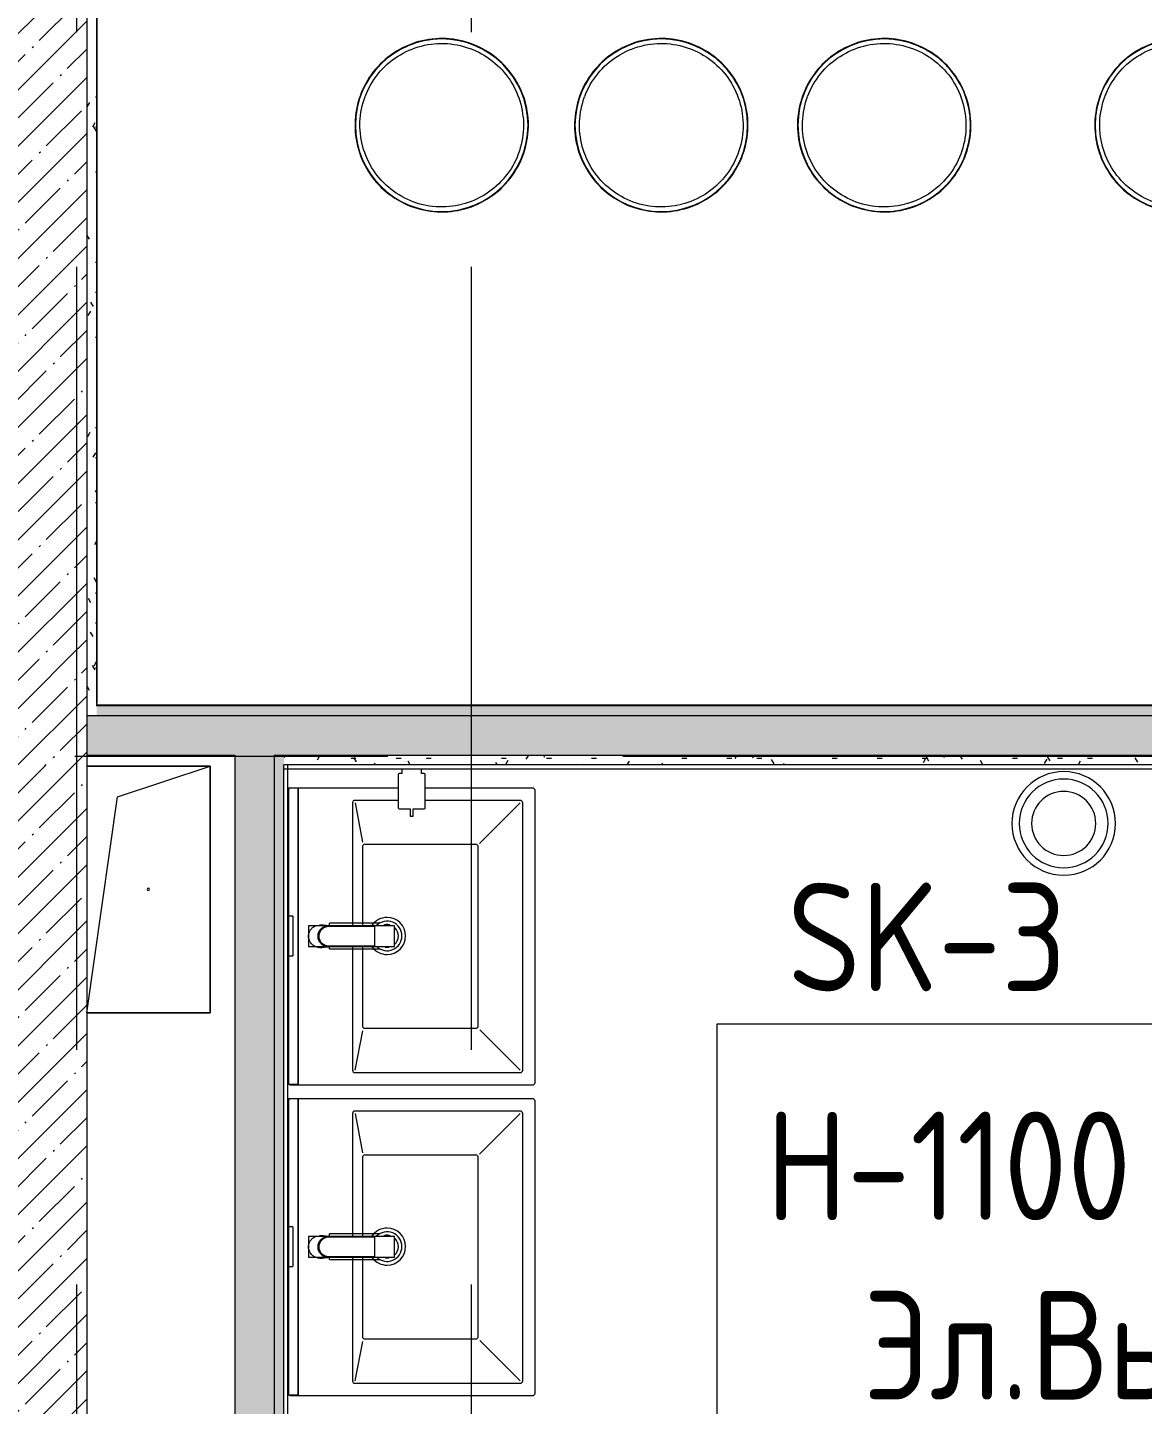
# Model space of a CAD drawing. Header units: millimetres. Extents: x 35881 to 234190, y -8553 to 29063.
# Drawn here: x 42260 to 44521, y 13686 to 16478 of the extents above; entities that cross this region are included whole.
import ezdxf

# ---------------------------------------------------------------- set-up
doc = ezdxf.new("R2010")
doc.units = ezdxf.units.MM
doc.linetypes.add('Осевая', pattern=[3175, 635, -476.25, 1587.5, -476.25])
for name, color, linetype, lineweight in [('0-1', 7, 'Continuous', 9), ('A-GENM', 7, 'Continuous', 9), ('A-WALL', 7, 'Continuous', 9), ('E-ELEC-FIXT-IDEN', 7, 'Continuous', 9), ('I-WALL', 7, 'Continuous', 9), ('P-SANR-FIXT', 7, 'Continuous', 9), ('Оси-2', 7, 'Осевая', 9)]:
    doc.layers.add(name, color=color, linetype=linetype, lineweight=lineweight)
for name, color, linetype, lineweight, true_color in [('A-WALL-1', 7, 'Continuous', 9, 0x3c3c3c), ('A-WALL-FNSH-1', 7, 'Continuous', 9, 0x3c3c3c), ('I-FURN-1', 7, 'Continuous', 9, 0xf0f0f0)]:
    doc.layers.add(name, color=color, linetype=linetype, lineweight=lineweight, true_color=true_color)
doc.styles.add('GOST Common', font='GOST_Common.ttf', dxfattribs={"width": 0.9, "height": 220})
pattern_1 = [(45, (0, 0), (-57.02463, 57.02463), []), (45, (57.025, 0), (-57.02463, 57.02463), [100.806, -20.161, 3.353, -16.808])]
pattern_2 = [(135, (0, 0), (-75.43415, -75.43415), [106.68, -17.78, 3.556, -17.78]), (135, (0, 75.39), (-75.43415, -75.43415), []), (50, (0, 0), (127.52922, -11.15758), [13.335, -146.685]), (355, (0, 0), (-24.66966, 133.74002), [10.668, -117.348]), (100.451, (10.63, -0.93), (102.85973, 122.58178), [11.333, -124.663]), (46.184, (0, 35.56), (189.75516, -29.43036), [20.002, -220.027]), (96.636, (15.81, 33.1), (166.1822, 173.1996), [17, -186.995]), (351.184, (0, 35.56), (166.1839, 173.1976), [16.002, -176.022]), (21, (17.78, 26.67), (106.13027, -71.58603), [13.335, -146.685]), (326, (17.78, 26.67), (43.26188, 128.93175), [10.668, -117.348]), (71.451, (26.62, 20.7), (149.39198, 57.34505), [11.333, -124.663]), (37.5, (0, 0), (2.16223, 59.188357), [3.353, -112.573, 3.353, -115.773, -117.792]), (37.5, (0, 0), (2.16223, 59.188357), [-235.052, 3.353, -114.44]), (7.5, (0, 0), (46.77386, 70.12615), [3.353, -64.567, 3.353, -109.906, -44.894]), (7.5, (0, 0), (46.77386, 70.12615), [-181.178, 3.353, -41.542]), (327.5, (-39.65, 0), (94.91367, -4.010093), [3.353, -41.097, 3.353, -135.331, -184.023]), (327.5, (-39.65, 0), (94.91367, -4.010093), [-183.134, 3.353, -180.67]), (317.5, (-57.43, 0), (103.69057, 17.79882), [3.353, -54.432, 3.353, -88.748, -130.683]), (317.5, (-57.43, 0), (103.69057, 17.79882), [-149.885, 3.353, -127.33])]
pattern_3 = [(0, (0, 0), (121.92, 30.48), [10.058, -81.382, 10.058, -81.382, -487.68]), (0, (0, 0), (121.92, 30.48), [-182.88, 10.058, -172.822, 10.058, -81.382, -213.36]), (0, (0, 0), (121.92, 30.48), [-457.2, 10.058, -50.902, 10.058, -142.342]), (120, (45.72, 15.24), (-87.356454, 90.345817), [10.058, -81.382, 10.058, -81.382, -487.68]), (120, (45.72, 15.24), (-87.356454, 90.345817), [-182.88, 10.058, -172.822, 10.058, -81.382, -213.36]), (120, (45.72, 15.24), (-87.356454, 90.345817), [-457.2, 10.058, -50.902, 10.058, -142.342]), (240, (60.96, 76.2), (-34.563546, -120.825817), [10.058, -81.382, 10.058, -81.382, -487.68]), (240, (60.96, 76.2), (-34.563546, -120.825817), [-182.88, 10.058, -172.822, 10.058, -81.382, -213.36]), (240, (60.96, 76.2), (-34.563546, -120.825817), [-457.2, 10.058, -50.902, 10.058, -142.342])]

# ---------------------------------------------------------------- blocks, each defined once
blk = doc.blocks.new('GM_Отверстие прямоугольное _в плите_ - Отверстие-V54-План размещения напольных электротехнических лючков и розеток 1 этажа в осях 12-23')
at = {"layer": 'A-GENM'}
for p, q in [((-125, 250), (125, 250)), ((125, 250), (-125, 250)), ((-62.5, 187.5), (125, 250)), ((125, 250), (125, -250)), ((125, -250), (125, 250)), ((-125, -250), (-62.5, 187.5)), ((125, -250), (-125, -250)), ((-125, -250), (125, -250))]:
    blk.add_line(p, q, dxfattribs=at)
for start, end in [(360, 180), (180, 360)]:
    blk.add_arc((0, 0), 2.5, start, end, dxfattribs=at)
blk = doc.blocks.new('Stool _3_ - Aluminium Stool-25469124-План размещения напольных электротехнических лючков и розеток 1 этажа в осях 12-23')
at = {"layer": 'I-FURN-1'}
blk.add_line((41.1, -160.6), (34.7, -162.1), dxfattribs=at)
at = {"layer": 'I-FURN-1', "flags": 128}
for points in [[(175.8, 0), (175.7, 7), (175.2, 14), (174.5, 21), (173.6, 28), (172.3, 34.9), (170.8, 41.8), (169, 48.6), (166.9, 55.3), (164.5, 61.9), (161.9, 68.5), (159.1, 74.9), (155.9, 81.2), (152.6, 87.4), (148.9, 93.4), (145.1, 99.3), (141, 105), (136.7, 110.5), (132.2, 115.9), (127.4, 121.1), (122.5, 126.1), (117.3, 130.9), (112, 135.5), (106.5, 139.9), (100.8, 144), (95, 147.9), (89, 151.6), (82.9, 155), (76.6, 158.2), (70.2, 161.2), (63.7, 163.9), (57.1, 166.3), (50.4, 168.4), (43.6, 170.3), (36.8, 171.9), (29.9, 173.2), (22.9, 174.3), (15.9, 175.1), (8.9, 175.6), (1.9, 175.8), (-5.1, 175.7), (-12.2, 175.4), (-19.2, 174.8), (-26.1, 173.8), (-33.1, 172.7), (-39.9, 171.2), (-46.8, 169.5), (-53.5, 167.5), (-60.1, 165.2), (-66.7, 162.6), (-73.2, 159.9), (-79.5, 156.8), (-85.7, 153.5), (-91.8, 149.9), (-97.7, 146.2), (-103.5, 142.1), (-109.1, 137.9), (-114.5, 133.4), (-119.7, 128.7), (-124.8, 123.8), (-129.6, 118.7), (-134.3, 113.5), (-138.7, 108), (-142.9, 102.4), (-146.9, 96.6), (-150.6, 90.6), (-154.1, 84.5), (-157.4, 78.3), (-160.4, 71.9), (-163.2, 65.5), (-165.6, 58.9), (-167.9, 52.2), (-169.8, 45.5), (-171.5, 38.6), (-172.9, 31.7), (-174, 24.8), (-174.9, 17.8), (-175.5, 10.8), (-175.8, 3.8), (-175.8, 0)], [(-155.2, 58.4), (-152.7, 64.6), (-150, 70.6), (-147.1, 76.6), (-143.9, 82.4), (-140.5, 88.1), (-136.8, 93.6), (-133, 99), (-128.9, 104.3), (-124.6, 109.3), (-120.2, 114.2), (-115.5, 118.9), (-110.7, 123.5), (-105.6, 127.8), (-100.4, 131.9), (-95.1, 135.8), (-89.6, 139.5), (-83.9, 143)], [(-83.9, 143), (-78.1, 146.2), (-72.2, 149.2), (-66.2, 152), (-60.1, 154.5), (-53.9, 156.8), (-47.5, 158.8), (-41.1, 160.6), (-34.7, 162.1), (-28.2, 163.4), (-21.6, 164.4), (-15.3, 165.1)], [(-15, 165.1), (-8.4, 165.6), (-1.8, 165.8), (4.8, 165.7), (11.5, 165.4), (18.1, 164.8), (24.6, 164), (31.2, 162.8), (37.7, 161.5), (44.1, 159.8), (50.5, 157.9), (56.7, 155.8)], [(57.5, 155.5), (62.9, 153.4), (69, 150.8), (75, 147.9), (80.8, 144.8), (86.5, 141.4), (92.1, 137.8), (97.6, 134)], [(97.6, 134), (102.9, 130), (108, 125.8), (112.9, 121.4), (117.7, 116.8), (122.3, 112), (126.6, 107), (130.8, 101.9), (134.8, 96.5), (138.5, 91.1), (142.1, 85.5), (145.4, 79.7), (148.4, 73.8), (151.3, 67.8), (153.9, 61.7), (156.2, 55.5), (158.3, 49.2), (160.2, 42.9), (161.7, 36.4), (163.1, 29.9), (164.1, 23.4), (164.8, 17.6)], [(-165.8, 0), (-165.7, 6.6), (-165.3, 13.2), (-164.6, 19.8), (-163.7, 26.4), (-162.5, 32.9), (-161, 39.4), (-159.3, 45.8), (-157.4, 52.2), (-155.5, 57.4)], [(-175.8, 0), (-175.7, -7), (-175.2, -14), (-174.5, -21), (-173.6, -28), (-172.3, -34.9), (-170.8, -41.8), (-169, -48.6), (-166.9, -55.3), (-164.5, -61.9), (-161.9, -68.5), (-159.1, -74.9), (-155.9, -81.2), (-152.6, -87.4), (-148.9, -93.4), (-145.1, -99.3), (-141, -105), (-136.7, -110.5), (-132.2, -115.9), (-127.4, -121.1), (-122.5, -126.1), (-117.3, -130.9), (-112, -135.5), (-106.5, -139.9), (-100.8, -144), (-95, -147.9), (-89, -151.6), (-82.9, -155), (-76.6, -158.2), (-70.2, -161.2), (-63.7, -163.9), (-57.1, -166.3), (-50.4, -168.4), (-43.6, -170.3), (-36.8, -171.9), (-29.9, -173.2), (-22.9, -174.3), (-15.9, -175.1), (-8.9, -175.6), (-1.9, -175.8), (5.1, -175.7), (12.2, -175.4), (19.2, -174.8), (26.1, -173.8), (33.1, -172.7), (39.9, -171.2), (46.8, -169.5), (53.5, -167.5), (60.1, -165.2), (66.7, -162.6), (73.2, -159.9), (79.5, -156.8), (85.7, -153.5), (91.8, -149.9), (97.7, -146.2), (103.5, -142.1), (109.1, -137.9), (114.5, -133.4), (119.7, -128.7), (124.8, -123.8), (129.6, -118.7), (134.3, -113.5), (138.7, -108), (142.9, -102.4), (146.9, -96.6), (150.6, -90.6), (154.1, -84.5), (157.4, -78.3), (160.4, -71.9), (163.2, -65.5), (165.6, -58.9), (167.9, -52.2), (169.8, -45.5), (171.5, -38.6), (172.9, -31.7), (174, -24.8), (174.9, -17.8), (175.5, -10.8), (175.8, -3.8), (175.8, 0)], [(-163.1, -29.9), (-164.1, -23.4), (-164.9, -16.8), (-165.5, -10.2), (-165.8, -3.6), (-165.8, 0)], [(165.8, 0), (165.7, -6.6), (165.3, -13.2), (164.6, -19.8), (163.7, -26.4), (162.5, -32.9), (161, -39.4), (159.3, -45.8), (157.4, -52.2), (155.2, -58.4), (152.7, -64.6), (150, -70.6), (147.1, -76.6), (143.9, -82.4), (140.5, -88.1), (136.8, -93.6), (133, -99), (128.9, -104.3), (124.6, -109.3), (120.2, -114.2), (115.5, -118.9), (110.7, -123.5), (105.6, -127.8), (100.4, -131.9), (95.1, -135.8), (89.6, -139.5), (83.9, -143), (78.1, -146.2), (72.2, -149.2), (66.2, -152), (60.1, -154.5)], [(164.9, 16.8), (165.5, 10.2), (165.8, 3.6), (165.8, 0)], [(33.7, -162.3), (28.2, -163.4), (21.6, -164.4), (15, -165.1), (8.4, -165.6), (1.8, -165.8), (-4.8, -165.7), (-11.5, -165.4), (-18.1, -164.8), (-24.6, -164), (-31.2, -162.8), (-37.7, -161.5), (-44.1, -159.8), (-50.5, -157.9), (-56.7, -155.8), (-62.9, -153.4), (-69, -150.8), (-75, -147.9), (-80.8, -144.8), (-86.5, -141.4), (-92.1, -137.8), (-97.6, -134), (-102.9, -130), (-108, -125.8), (-112.9, -121.4), (-117.7, -116.8), (-122.3, -112), (-126.6, -107), (-130.8, -101.9), (-134.8, -96.5), (-138.5, -91.1), (-142.1, -85.5), (-145.4, -79.7), (-148.4, -73.8), (-151.3, -67.8), (-153.9, -61.7), (-156.2, -55.5), (-158.3, -49.2), (-160.2, -42.9), (-161.7, -36.4), (-162.9, -30.6)], [(59.6, -154.7), (53.9, -156.8), (47.5, -158.8), (41.7, -160.4)]]:
    blk.add_lwpolyline(points, dxfattribs=at)
at = {"layer": 'I-FURN-1'}
for start, end in [(0, 180), (360, 180), (180, 0), (180, 360)]:
    blk.add_arc((0, 0), 175, start, end, dxfattribs=at)
blk = doc.blocks.new('зеркало круглое600д - 1_22д зеркало круглое d600-V194-План размещения напольных электротехнических лючков и розеток 1 этажа в осях 12-23')
at = {"layer": 'I-FURN-1'}
for p, q in [((-300, 0), (300, 0)), ((300, 0), (-300, 0)), ((-300, 0), (-300, -20)), ((-300, -20), (300, -20)), ((300, -20), (-300, -20)), ((300, -20), (300, 0))]:
    blk.add_line(p, q, dxfattribs=at)
blk = doc.blocks.new('мусорная корзина - Round_ Metal-30590745-План размещения напольных электротехнических лючков и розеток 1 этажа в осях 12-23')
at = {"layer": 'P-SANR-FIXT'}
for radius, start, end in [(105, 0, 180), (90, 360, 180), (65, 0, 180), (105, 180, 360), (90, 180, 360), (65, 180, 360)]:
    blk.add_arc((0, 0), radius, start, end, dxfattribs=at)
blk = doc.blocks.new('сифон - Для раковины-V202-План размещения напольных электротехнических лючков и розеток 1 этажа в осях 12-23')
at = {"layer": 'P-SANR-FIXT'}
for p, q in [((200, 40), (191.1, 40)), ((191.1, 0.6), (191.1, 40)), ((200, 40), (200, 0.6)), ((116.7, 26), (15, 26)), ((116.7, 26), (116.7, 22.5)), ((15, -26), (116.7, -26)), ((116.7, -20.6), (116.7, -26)), ((191.1, -40), (191.1, 0)), ((200, 0), (200, -40)), ((191.1, -40), (200, -40))]:
    blk.add_line(p, q, dxfattribs=at)
for start, end in [(46.114, 180), (180, 315)]:
    blk.add_arc((0, 0), 30, start, end, dxfattribs=at)
blk = doc.blocks.new('раковина - 400 x 500mm-30615599-План размещения напольных электротехнических лючков и розеток 1 этажа в осях 12-23')
at = {"layer": 'P-SANR-FIXT'}
for p, q in [((347.5, 0), (-244.5, 0)), ((-249.5, -5), (-249.5, -495)), ((352.5, -495), (352.5, -5)), ((-224.5, -135), (-224.5, -470)), ((31, -130), (-219.5, -130)), ((-219.5, -135), (-139.5, -151)), ((322.5, -130), (73, -130)), ((322.5, -135), (242.8, -150.5)), ((327.5, -470), (327.5, -135)), ((-134.5, -155), (-134.5, -380)), ((-126, -150), (-129.5, -150)), ((31, -150), (-126, -150)), ((233.5, -150), (73, -150)), ((238.5, -155), (238.5, -380)), ((-219.5, -470), (-137.6, -388.1)), ((-129.5, -385), (233.5, -385)), ((322.5, -470), (240.2, -387.7)), ((-244.5, -500), (347.5, -500)), ((-219.5, -475), (322.5, -475))]:
    blk.add_line(p, q, dxfattribs=at)
for centre, radius, start, end in [((-244.5, -5), 5, 90, 129.444), ((347.5, -5), 5, 45, 90), ((-244.5, -5), 5, 135, 180), ((347.5, -5), 5, 13.7658, 34.2299), ((-219.5, -135), 5, 90, 180), ((322.5, -135), 5, 0, 90), ((-129.5, -155), 5, 90, 180), ((233.5, -155), 5, 0, 90), ((52.6, -199.9), 37.5, 127.0599, 180), ((52.6, -199.9), 37.5, 360, 54.9172), ((52.6, -199.9), 23, 360, 16.8018), ((52.6, -199.9), 37.5, 180, 360), ((52.6, -199.9), 23, 170.0836, 180), ((52.6, -199.9), 23, 180, 189.9157), ((52.6, -199.9), 23, 221.6435, 315), ((52.6, -199.9), 23, 343.1958, 360), ((-129.5, -380), 5, 180, 270), ((233.5, -380), 5, 270, 360), ((-219.5, -470), 5, 180, 270), ((322.5, -470), 5, 270, 0), ((-244.5, -495), 5, 180, 270), ((347.5, -495), 5, 270, 0)]:
    blk.add_arc(centre, radius, start, end, dxfattribs=at)
blk = doc.blocks.new('смеситель для раковины - Default-V199-План размещения напольных электротехнических лючков и розеток 1 этажа в осях 12-23')
at = {"layer": '0-1'}
for p, q in [((21, 151.6), (-21, 151.6)), ((20.3, 111.8), (-20.3, 111.8)), ((-22.8, 2.9), (-21.7, 15.4)), ((-20.7, 17.2), (-20.7, 16.7)), ((-20.3, 19.4), (-20.3, 15.8)), ((20.3, 15.8), (20.3, 19.4)), ((20.8, 16.7), (20.8, 17.2))]:
    blk.add_line(p, q, dxfattribs=at)
at = {"layer": '0-1', "flags": 128}
for points in [[(-21, 151.3), (-21, 147.9), (-21, 145.7), (-21, 145.2), (-21, 144.9), (-21, 144.8), (-21, 144.7), (-21, 144.7)], [(21, 89.1), (21, 88.6), (21, 88.3), (21, 88.3)], [(21.7, 15.4), (22.3, 8.3), (22.8, 2.9)]]:
    blk.add_lwpolyline(points, dxfattribs=at)
at = {"layer": 'P-SANR-FIXT'}
for p, q in [((21, 151.6), (-21, 151.6)), ((-21, 151.6), (-21, -23)), ((21, -23), (21, 151.6)), ((-20.3, 111.8), (-20.3, 111.8)), ((-20.3, 111.8), (-20.3, 109.7)), ((20.3, 109.7), (20.3, 111.8)), ((20.3, 111.8), (20.3, 111.8)), ((-21, -23), (21, -23))]:
    blk.add_line(p, q, dxfattribs=at)
at = {"layer": 'P-SANR-FIXT', "flags": 128}
for points in [[(-21, 144), (-21, 91), (-21, 37.9)], [(21, 37.9), (21, 91), (21, 144)], [(-20.3, 19.4), (-20.3, 60.2), (-20.3, 109.7)], [(20.3, 109.7), (20.3, 60.2), (20.3, 19.4)], [(21, 17.1), (21, 22.3), (21, 27.5), (21, 32.7), (21, 37.9)], [(-20.3, 15.8), (-20.3, 17.1), (-20.3, 18.4)], [(20.3, 18.4), (20.3, 17.1), (20.3, 15.8)], [(21, 15.1), (21, 15.6), (21, 16.1), (21, 16.6), (21, 17.1)], [(22.9, -1.8), (22.4, 2.9), (22, 7.6), (21.5, 12.3), (21.1, 17.1)], [(21.1, 17.1), (21.5, 12.3), (22, 7.6), (22.4, 2.9), (22.9, -1.8)]]:
    blk.add_lwpolyline(points, dxfattribs=at)
at = {"layer": 'P-SANR-FIXT'}
for centre, major_axis, ratio, start_param, end_param in [((-9809.3, 72.1), (-9788.3, 0.5), 0.986286, 3.135948, 3.138103), ((0, 17.2), (20.8, 0), 0.98634, 3.060685, 3.141593), ((0, 17.2), (20.8, 0), 0.98634, 3.141593, 3.395551), ((0, 17.2), (20.8, 0), 0.98634, 3.707105, 3.769911), ((0, 17.2), (20.8, 0), 0.98634, 5.654867, 5.717635), ((0, 17.2), (-20.8, 0), 0.98634, 2.887544, 3.141593), ((0, 17.2), (20.8, 0), 0.98634, 0, 0.080911), ((0, 17.2), (20.8, 0), 0.98634, 4.154533, 5.270098)]:
    blk.add_ellipse(centre, major_axis=major_axis, ratio=ratio, start_param=start_param, end_param=end_param, dxfattribs=at)
for points, knots in [([(-21, 151.6), (-21, 151.7), (-21, 151.5), (-21, 150.5), (-21, 148.7), (-21, 146.9), (-21, 145.2), (-21, 144.4), (-21, 144)], [0.4444444, 0.4444444, 0.4444444, 0.4444444, 0.5555556, 0.6666667, 0.7777778, 0.8888889, 0.9444444, 1, 1, 1, 1]), ([(21, 144), (21, 144.4), (21, 145.2), (21, 146.9), (21, 148.7), (21, 150.5), (21, 151.5), (21, 151.7), (21, 151.6)], [0, 0, 0, 0, 0.0555556, 0.1111111, 0.2222222, 0.3333333, 0.4444444, 0.5555556, 0.5555556, 0.5555556, 0.5555556]), ([(-21.8, 13.9), (-21.8, 14.6), (-21.7, 16.1), (-21.6, 18.9), (-21.5, 22.1), (-21.5, 25.2), (-21.4, 27.9), (-21.4, 30), (-21.4, 31.8), (-21.3, 33.4), (-21.3, 34.5), (-21.3, 35.6), (-21.3, 37), (-21.3, 38.7), (-21.2, 41), (-21.2, 44.2), (-21.2, 48.8), (-21.1, 54.3), (-21.1, 59.3), (-21.1, 63.2), (-21.1, 66.1), (-21.1, 68.8), (-21.1, 72.5), (-21, 78.9), (-21, 84.5), (-21, 88.1)], [0, 0, 0, 0, 0.083333, 0.166667, 0.25, 0.333333, 0.375, 0.416667, 0.458333, 0.479167, 0.5, 0.520833, 0.541667, 0.583333, 0.625, 0.666667, 0.708333, 0.75, 0.791667, 0.8125, 0.833333, 0.854167, 0.875, 0.916667, 1, 1, 1, 1]), ([(21, 88.1), (21, 84.5), (21, 78.9), (21.1, 72.5), (21.1, 68.8), (21.1, 66.1), (21.1, 63.2), (21.1, 59.3), (21.2, 54.3), (21.2, 48.8), (21.2, 44.2), (21.3, 41), (21.3, 38.7), (21.3, 37), (21.3, 35.6), (21.3, 34.5), (21.3, 33.4), (21.4, 31.8), (21.4, 30), (21.4, 27.9), (21.5, 25.2), (21.5, 22.1), (21.6, 18.9), (21.7, 16.1), (21.8, 14.6), (21.8, 13.9)], [0, 0, 0, 0, 0.083333, 0.125, 0.145833, 0.166667, 0.1875, 0.208333, 0.25, 0.291667, 0.333333, 0.375, 0.416667, 0.458333, 0.479167, 0.5, 0.520833, 0.541667, 0.583333, 0.625, 0.666667, 0.75, 0.833333, 0.916667, 1, 1, 1, 1]), ([(-21.1, 17.1), (-21.2, 16.5), (-21.3, 15.4), (-21.5, 13.7), (-21.6, 11.8), (-21.9, 9.3), (-22.1, 7.6), (-22.4, 5.3), (-22.6, 3), (-22.8, 1.4), (-22.9, 0.3)], [0, 0, 0, 0, 0.1, 0.2, 0.3, 0.4, 0.6, 0.7, 0.8, 1, 1, 1, 1]), ([(-22.6, 3.6), (-22.6, 3.8), (-22.5, 4.4), (-22.4, 5.5), (-22.3, 6.9), (-22.2, 8.4), (-22, 10.9), (-21.9, 12.9), (-21.8, 13.9)], [0.3178487, 0.3178487, 0.3178487, 0.3178487, 0.375, 0.5, 0.625, 0.75, 0.875, 1, 1, 1, 1]), ([(21, 15.1), (20.9, 14), (20.5, 11.7), (19.3, 8.5), (17.6, 5.5), (14.8, 1.9), (11.1, -0.9), (6.8, -2.8), (3.4, -3.6), (0, -3.8), (-4.5, -3.5), (-10.1, -1.7), (-14.7, 1.9), (-17.6, 5.5), (-19.3, 8.4), (-20.5, 11.7), (-20.9, 13.9), (-21, 15)], [0, 0, 0, 0, 0.055556, 0.111111, 0.166667, 0.222222, 0.333333, 0.388889, 0.444444, 0.5, 0.555556, 0.666667, 0.777778, 0.833333, 0.888889, 0.944444, 1, 1, 1, 1]), ([(20.3, 19.4), (20.3, 18.2), (20.2, 15.9), (19.3, 12.3), (18, 9.6), (16.8, 7.5), (15.7, 6), (14.5, 4.7), (12.8, 3), (10.4, 1.2), (7.1, -0.4), (2.4, -1.7), (-2.5, -1.7), (-7.1, -0.4), (-10.9, 1.5), (-13.6, 3.7), (-15.4, 5.7), (-16.5, 7.1), (-17.7, 9), (-18.9, 11.5), (-20, 15), (-20.3, 17.7), (-20.3, 19.4)], [0, 0, 0, 0, 0.055556, 0.111111, 0.166667, 0.194444, 0.222222, 0.25, 0.277778, 0.333333, 0.388889, 0.444444, 0.555556, 0.611111, 0.666667, 0.75, 0.770833, 0.791667, 0.833333, 0.875, 0.916667, 1, 1, 1, 1]), ([(20.3, 15.8), (20.3, 13.7), (19.8, 10.7), (17.9, 6.9), (16.3, 4.7), (14.8, 3.1), (13, 1.5), (11.1, 0.2), (9, -0.8), (7.3, -1.5), (5.5, -2), (3.6, -2.4), (1.4, -2.7), (-0.9, -2.7), (-3.3, -2.5), (-5.5, -2), (-7.7, -1.3), (-9.8, -0.4), (-11.7, 0.6), (-13.5, 1.9), (-15.1, 3.4), (-16.9, 5.4), (-19.5, 9.5), (-20.3, 13.2), (-20.3, 15.8)], [0, 0, 0, 0, 0.111111, 0.166667, 0.222222, 0.25, 0.277778, 0.333333, 0.361111, 0.388889, 0.416667, 0.444444, 0.479167, 0.513889, 0.548611, 0.583333, 0.618056, 0.652778, 0.6875, 0.722222, 0.756944, 0.791667, 0.861111, 1, 1, 1, 1]), ([(21.1, 19.2), (21.3, 18.6), (21.7, 16.8), (21.8, 15.1), (21.8, 13.9)], [0.8206896, 0.8206896, 0.8206896, 0.8206896, 0.8888889, 1, 1, 1, 1]), ([(21.1, 17.1), (21.1, 16.7), (21.2, 16), (21.3, 15), (21.4, 13.9), (21.6, 12.5), (21.8, 10.8), (22, 8.7), (22.2, 6.9), (22.4, 5.5), (22.5, 4.5), (22.6, 3.4), (22.7, 2.4), (22.8, 1.5), (22.9, 0.8), (22.9, 0.4), (22.9, 0.3)], [0, 0, 0, 0, 0.0625, 0.125, 0.1875, 0.25, 0.375, 0.5, 0.625, 0.6875, 0.75, 0.8125, 0.875, 0.9375, 0.96875, 1, 1, 1, 1]), ([(21.8, 13.9), (21.8, 13.3), (21.9, 11.9), (22, 10), (22.2, 8.4), (22.2, 7.3), (22.3, 6.4), (22.4, 5.2), (22.6, 3.7), (22.8, 2), (22.9, 0.8), (22.9, 0.3)], [0, 0, 0, 0, 0.083333, 0.166667, 0.25, 0.333333, 0.416667, 0.5, 0.666667, 0.833333, 1, 1, 1, 1]), ([(22.1, 7), (22.2, 6.5), (22.8, 4.3), (23, 2), (22.9, 0.3)], [0.8, 0.8, 0.8, 0.8, 0.85, 1, 1, 1, 1]), ([(22.9, -1.8), (22.6, -4.5), (21.7, -8.2), (19.1, -12.8), (16.7, -15.9), (13.7, -18.5), (10.4, -20.6), (6.8, -22.1), (3.4, -22.8), (0.5, -23), (-2.9, -22.9), (-6.8, -22.1), (-10.7, -20.5), (-13.4, -18.7), (-15.3, -17.2), (-17, -15.4), (-19, -12.9), (-20.6, -10.1), (-21.5, -8), (-21.7, -7.4)], [0, 0, 0, 0, 0.1111111, 0.1666667, 0.2222222, 0.2777778, 0.3333333, 0.3888889, 0.4444444, 0.4791667, 0.5138889, 0.5833333, 0.6527778, 0.6875, 0.7222222, 0.7569444, 0.7916667, 0.8611111, 0.8888889, 0.8888889, 0.8888889, 0.8888889])]:
    blk.add_open_spline(points, degree=3, knots=knots, dxfattribs=at)
for points in [[(21, 37.9), (21, 36.1), (21, 32.7), (21.1, 27.5), (21.1, 22.3), (21.1, 18.8), (21.1, 17.1)], [(-22.9, 0.3), (-23, 2.1), (-22.8, 3.8), (-22.4, 5.5)], [(-21.8, 13.9), (-21.8, 15.7), (-21.5, 17.5), (-21.1, 19.2)], [(-21.1, 17.1), (-21.1, 16.7), (-21.1, 16), (-21, 15.3), (-21, 15)], [(21.1, 17.1), (21.1, 16.7), (21.1, 16.1), (21, 15.4), (21, 15.1)], [(22.9, 0.3), (22.8, 1.7), (22.5, 4.5), (22, 8.7), (21.5, 12.9), (21.2, 15.7), (21.1, 17.1)], [(22.9, 0.3), (22.9, -0.1), (22.9, -0.4), (22.9, -0.8)]]:
    blk.add_open_spline(points, degree=3, dxfattribs=at)
blk = doc.blocks.new('раковина - 400 x 500mm-V203-План размещения напольных электротехнических лючков и розеток 1 этажа в осях 12-23')
at = {"layer": 'P-SANR-FIXT'}
for p, q in [((347.5, 0), (-244.5, 0)), ((-249.5, -5), (-249.5, -495)), ((352.5, -222.5), (352.5, -5)), ((-224.5, -135), (-224.5, -470)), ((31, -130), (-219.5, -130)), ((-219.5, -135), (-139.5, -151)), ((322.5, -130), (73, -130)), ((322.5, -135), (242.8, -150.5)), ((327.5, -222.5), (327.5, -135)), ((-134.5, -155), (-134.5, -380)), ((-126, -150), (-129.5, -150)), ((31, -150), (-126, -150)), ((233.5, -150), (73, -150)), ((238.5, -155), (238.5, -380)), ((327.5, -470), (327.5, -277.5)), ((352.5, -495), (352.5, -277.5)), ((-219.5, -470), (-137.6, -388.1)), ((-129.5, -385), (233.5, -385)), ((322.5, -470), (240.2, -387.7)), ((-244.5, -500), (347.5, -500)), ((-219.5, -475), (322.5, -475))]:
    blk.add_line(p, q, dxfattribs=at)
for centre, radius, start, end in [((-244.5, -5), 5, 90, 129.444), ((347.5, -5), 5, 45, 90), ((-244.5, -5), 5, 135, 180), ((347.5, -5), 5, 13.7658, 34.2299), ((-219.5, -135), 5, 90, 180), ((322.5, -135), 5, 0, 90), ((-129.5, -155), 5, 90, 180), ((233.5, -155), 5, 0, 90), ((52.6, -199.9), 37.5, 127.0599, 180), ((52.6, -199.9), 37.5, 360, 54.9172), ((52.6, -199.9), 23, 360, 16.8018), ((52.6, -199.9), 37.5, 180, 360), ((52.6, -199.9), 23, 170.0836, 180), ((52.6, -199.9), 23, 180, 189.9157), ((52.6, -199.9), 23, 221.6435, 315), ((52.6, -199.9), 23, 343.1958, 360), ((-129.5, -380), 5, 180, 270), ((233.5, -380), 5, 270, 360), ((-219.5, -470), 5, 180, 270), ((322.5, -470), 5, 270, 0), ((-244.5, -495), 5, 180, 270), ((347.5, -495), 5, 270, 0)]:
    blk.add_arc(centre, radius, start, end, dxfattribs=at)
blk = doc.blocks.new('TOY_Диспансер мыло - Дозатор Elegance new 11654 019001 хром-33483396-План размещения напольных электротехнических лючков и розеток 1 этажа в осях 12-23')
at = {"layer": 'A-GENM'}
for p, q in [((122.2, 85.2), (99.5, 85.2)), ((127.9, 100.1), (122.2, 100.1)), ((122.2, 100.1), (122.2, 85.2)), ((127.9, 85.2), (127.9, 100.1)), ((150.5, 85.2), (127.9, 85.2)), ((97.5, 83.2), (97.5, 15.5)), ((152.5, 15.5), (152.5, 83.2)), ((99.5, 13.5), (105, 13.5)), ((105, 13.5), (105, 4)), ((145, 4), (145, 13.5)), ((145, 13.5), (150.5, 13.5))]:
    blk.add_line(p, q, dxfattribs=at)
for centre, start, end in [((99.5, 83.2), 90, 180), ((150.5, 83.2), 0, 90), ((99.5, 15.5), 180, 270), ((150.5, 15.5), 270, 360)]:
    blk.add_arc(centre, 2, start, end, dxfattribs=at)

msp = doc.modelspace()

# ---------------------------------------------------------------- hatches: boundary and pattern name
at = {"layer": 'I-WALL'}
h = msp.add_hatch(dxfattribs=at)
h.set_pattern_fill('FP_1', color=256, style=0, pattern_type=2)
h.set_pattern_definition(pattern_1)
h.paths.add_polyline_path([(42380, 15200), (42380, 16700), (42160, 16700), (42160, 15200)])
h = msp.add_hatch(dxfattribs=at)
h.set_pattern_fill('FP_58', color=256, style=0, pattern_type=2)
h.set_pattern_definition(pattern_3)
h.paths.add_polyline_path([(42380, 15082.5), (42400, 15082.5), (42400, 16680), (42380, 16680)])
h = msp.add_hatch(dxfattribs=at)
h.set_pattern_fill('FP_1', color=256, style=0, pattern_type=2)
h.set_pattern_definition(pattern_1)
h.paths.add_polyline_path([(42380, 14980), (42380, 15200), (38760, 15200), (38760, 14980), (42160, 14980)])
h = msp.add_hatch(dxfattribs=at)
h.set_pattern_fill('FP_22', color=256, style=0, pattern_type=2)
h.set_pattern_definition(pattern_2)
h.paths.add_polyline_path([(45530, 15002.5), (45910, 15002.5), (45910, 15082.5), (42380, 15082.5), (42380, 15002.5), (45450, 15002.5)])
h = msp.add_hatch(dxfattribs=at)
h.set_pattern_fill('FP_58', color=256, style=0, pattern_type=2)
h.set_pattern_definition(pattern_3)
h.paths.add_polyline_path([(45930, 15082.5), (45930, 15102.5), (42400, 15102.5), (42400, 15082.5), (45910, 15082.5)])
h = msp.add_hatch(dxfattribs=at)
h.set_pattern_fill('FP_22', color=256, style=0, pattern_type=2)
h.set_pattern_definition(pattern_2)
h.paths.add_polyline_path([(42760, 11120), (42760, 11700), (42680, 11700), (42680, 11120)])
h.paths.add_polyline_path([(42760, 12300), (42760, 15002.5), (42680, 15002.5), (42680, 12300)])
h = msp.add_hatch(dxfattribs=at)
h.set_pattern_fill('FP_58', color=256, style=0, pattern_type=2)
h.set_pattern_definition(pattern_3)
h.paths.add_polyline_path([(42780, 11140), (42780, 15002.5), (42760, 15002.5), (42760, 11140)])
h = msp.add_hatch(dxfattribs=at)
h.set_pattern_fill('FP_58', color=256, style=0, pattern_type=2)
h.set_pattern_definition(pattern_3)
h.paths.add_polyline_path([(45450, 14982.5), (45450, 15002.5), (42780, 15002.5), (42780, 14982.5), (45430, 14982.5)])
h = msp.add_hatch(dxfattribs=at)
h.set_pattern_fill('FP_1', color=256, style=0, pattern_type=2)
h.set_pattern_definition(pattern_1)
h.paths.add_polyline_path([(42160, 12300), (42380, 12300), (42380, 14980), (42160, 14980), (42160, 12398.6)])

# ---------------------------------------------------------------- linework, layer by layer
at = {"layer": 'A-WALL'}
for p, q in [((42400, 16680), (42400, 15102.5)), ((45930, 15102.5), (42400, 15102.5)), ((42780, 11140), (42780, 14982.5)), ((42788, 14982.5), (42780, 14982.5))]:
    msp.add_line(p, q, dxfattribs=at)
at = {"layer": 'A-WALL-1'}
for p, q in [((42380, 16700), (42380, 12300)), ((42380, 15082.5), (42380, 15002.5)), ((42380, 15082.5), (45910, 15082.5)), ((42380, 15002.5), (42680, 15002.5)), ((42680, 15002.5), (42680, 12300)), ((42760, 15002.5), (45450, 15002.5)), ((42760, 15002.5), (42760, 11120))]:
    msp.add_line(p, q, dxfattribs=at)
at = {"layer": 'A-WALL-FNSH-1'}
for p, q in [((42401, 15108), (42401, 16679)), ((42400, 15108), (42401, 15108)), ((45931, 15103.5), (42400, 15103.5)), ((42401, 15103.5), (42401, 15102.5)), ((43844.9, 15103.5), (43844.9, 15102.5)), ((43867.1, 15102.5), (43867.1, 15103.5)), ((43867.1, 15103.5), (43867.1, 15102.5)), ((44456.9, 15103.5), (44456.9, 15102.5)), ((44456.9, 15102.5), (44456.9, 15103.5)), ((42780, 14974.5), (45422, 14974.5)), ((45430, 14982.5), (42788, 14982.5)), ((42788, 11140), (42788, 14982.5))]:
    msp.add_line(p, q, dxfattribs=at)
at = {"layer": 'E-ELEC-FIXT-IDEN', "flags": 128}
msp.add_lwpolyline([(43658, 14457.1), (45834.4, 14457.1), (45834.4, 13529.1), (43658, 13529.1)], close=True, dxfattribs=at)
at = {"layer": 'I-WALL'}
for p, q in [((43209.1, 15102.5), (43209.1, 15103.5)), ((44452.9, 15102.5), (44452.9, 15103.5))]:
    msp.add_line(p, q, dxfattribs=at)
at = {"layer": 'Оси-2'}
for p, q in [((42360, 593.7), (42360, 24898.1)), ((43160, 593.7), (43160, 24898.1)), ((39180.8, 15000), (81600, 15000))]:
    msp.add_line(p, q, dxfattribs=at)

# ---------------------------------------------------------------- block references
at = {"layer": 'A-GENM'}
msp.add_blockref('GM_Отверстие прямоугольное _в плите_ - Отверстие-V54-План размещения напольных электротехнических лючков и розеток 1 этажа в осях 12-23', (42505, 14730), dxfattribs=at)
at = {"layer": 'I-FURN-1'}
for p in [(43099.8, 16279.7), (43545, 16279.7), (43997, 16279.7), (44599.8, 16279.7)]:
    msp.add_blockref('Stool _3_ - Aluminium Stool-25469124-План размещения напольных электротехнических лючков и розеток 1 этажа в осях 12-23', p, dxfattribs=at)
at = {"layer": 'I-FURN-1', "rotation": 89.99999999999962}
for p in [(42789, 14635), (42789, 14005)]:
    msp.add_blockref('зеркало круглое600д - 1_22д зеркало круглое d600-V194-План размещения напольных электротехнических лючков и розеток 1 этажа в осях 12-23', p, dxfattribs=at)
at = {"layer": 'P-SANR-FIXT'}
for name, p, rotation in [('TOY_Диспансер мыло - Дозатор Elegance new 11654 019001 хром-33483396-План размещения напольных электротехнических лючков и розеток 1 этажа в осях 12-23', (43164, 14978.5), 180), ('раковина - 400 x 500mm-V203-План размещения напольных электротехнических лючков и розеток 1 этажа в осях 12-23', (42789, 14583), 90.00000000000027), ('сифон - Для раковины-V202-План размещения напольных электротехнических лючков и розеток 1 этажа в осях 12-23', (42989, 14635.6), 180), ('смеситель для раковины - Default-V199-План размещения напольных электротехнических лючков и розеток 1 этажа в осях 12-23', (42852.7, 14635), 269.9999999999996), ('раковина - 400 x 500mm-30615599-План размещения напольных электротехнических лючков и розеток 1 этажа в осях 12-23', (42789, 13953), 90.00000000000027), ('сифон - Для раковины-V202-План размещения напольных электротехнических лючков и розеток 1 этажа в осях 12-23', (42989, 14005.6), 180), ('смеситель для раковины - Default-V199-План размещения напольных электротехнических лючков и розеток 1 этажа в осях 12-23', (42852.7, 14005), 269.9999999999996)]:
    msp.add_blockref(name, p, dxfattribs=dict(at, rotation=rotation))
msp.add_blockref('мусорная корзина - Round_ Metal-30590745-План размещения напольных электротехнических лючков и розеток 1 этажа в осях 12-23', (44361, 14863.8), dxfattribs=at)

# ---------------------------------------------------------------- texts
at = {"layer": 'E-ELEC-FIXT-IDEN', "char_height": 220, "attachment_point": 1, "style": 'GOST Common'}
for s, insert, width in [('SK-3', (43800.5, 14743.4), 699.873), ('H-1100 ', (43758, 14279.4), 995.696), ('Эл', (43954.4, 13915.6), 339.114), ('Вывод', (44293.8, 13915.6), 873.038), ('\\fGOST Common|b0|i0|c204|p34|;\\W.9;.', (44234.2, 13915.6), 72.152)]:
    msp.add_mtext(s, dxfattribs=dict(at, insert=insert, width=width))

doc.saveas('drawing.dxf')
